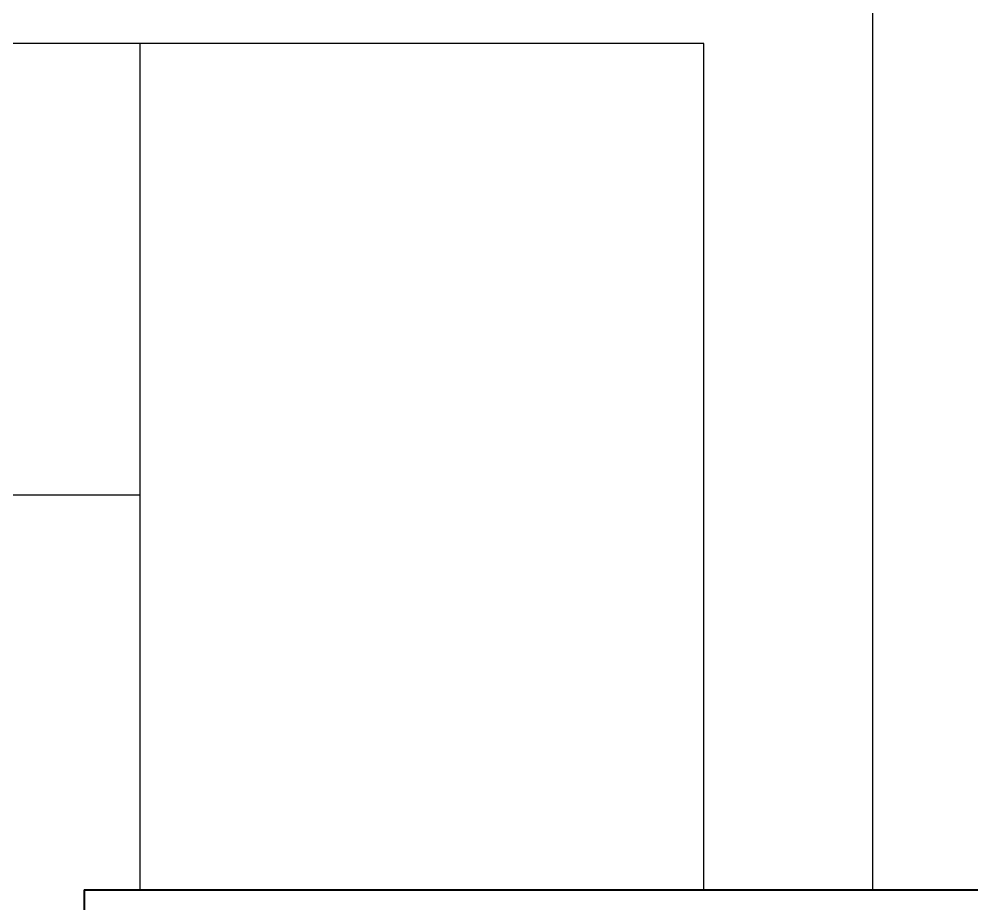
# Model space of a CAD drawing. Header units: metres. Extents: x -353 to 1688, y -477 to 135.
# Drawn here: x 497.609 to 500.987, y -317.138 to -314.002 of the extents above; entities that cross this region are included whole.
import ezdxf

# ---------------------------------------------------------------- set-up
doc = ezdxf.new("R2010")
doc.units = ezdxf.units.M
doc.header["$MEASUREMENT"] = 0
doc.layers.add('STAIR', color=231, linetype='Continuous', plot=False)
doc.layers.add('WALL', color=2, linetype='Continuous', lineweight=40)

msp = doc.modelspace()

# ---------------------------------------------------------------- linework, layer by layer
at = {"layer": 'STAIR'}
for p, q in [((500.63651, -317.08818), (500.63651, -308.84469)), ((500.03651, -314.08818), (495.73651, -314.08818)), ((498.03651, -314.08818), (498.03651, -317.08818)), ((500.03651, -317.08818), (500.03651, -314.08818)), ((493.73651, -315.68818), (498.03651, -315.68818)), ((498.03651, -317.08818), (500.03651, -317.08818))]:
    msp.add_line(p, q, dxfattribs=at)
at = {"layer": 'WALL'}
for q in [(497.83921, -320.31818), (504.29921, -317.08818)]:
    msp.add_line((497.83921, -317.08818), q, dxfattribs=at)

doc.saveas('drawing.dxf')
